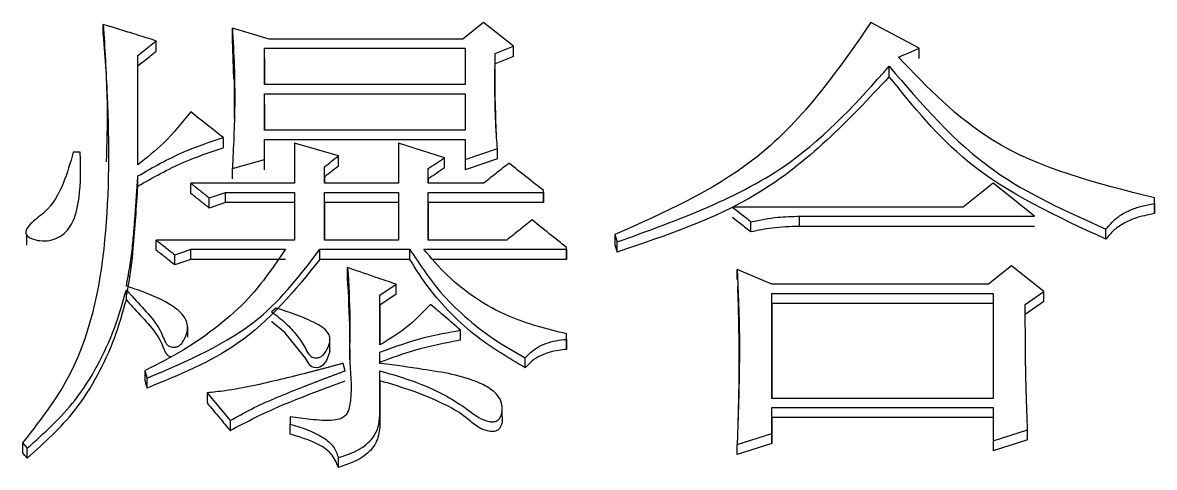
# Model space of a CAD drawing. Header units: millimetres. Extents: x 2379 to 4059, y 879 to 2067.
# Drawn here: x 2711.95 to 2717.27, y 1824.33 to 1826.42 of the extents above; entities that cross this region are included whole.
import ezdxf

# ---------------------------------------------------------------- set-up
doc = ezdxf.new("R2010")
doc.units = ezdxf.units.MM

msp = doc.modelspace()

# ---------------------------------------------------------------- linework, layer by layer
at = {"color": 7, "linetype": 'Continuous', "lineweight": 25}
for p, q in [((2712.3332, 1826.3587), (2712.3332, 1826.4075)), ((2713.1121, 1826.3391), (2712.939, 1826.3904)), ((2712.939, 1826.3416), (2712.939, 1826.3904)), ((2714.1181, 1826.416), (2714.0207, 1826.3391)), ((2714.2587, 1826.3049), (2714.1181, 1826.416)), ((2716.1626, 1826.2963), (2715.9354, 1826.4161)), ((2712.4955, 1826.2621), (2712.582, 1826.3305)), ((2712.582, 1826.2819), (2712.582, 1826.3305)), ((2712.946, 1826.1506), (2712.939, 1826.3416)), ((2712.4955, 1825.7475), (2712.4955, 1826.2621)), ((2712.4955, 1826.2135), (2712.4955, 1826.2621)), ((2713.0905, 1826.2963), (2714.0316, 1826.2963)), ((2713.0905, 1826.1251), (2713.0905, 1826.2963)), ((2713.0905, 1826.2477), (2713.0905, 1826.2963)), ((2714.0316, 1826.2963), (2714.0316, 1826.1251)), ((2714.1722, 1826.2707), (2714.2587, 1826.3049)), ((2714.1722, 1826.2221), (2714.1722, 1826.2707)), ((2714.2587, 1826.2562), (2714.2587, 1826.3049)), ((2716.1626, 1826.2477), (2716.1626, 1826.2963)), ((2712.4955, 1825.7522), (2712.4955, 1826.2135)), ((2713.0905, 1826.2477), (2713.0905, 1826.1251)), ((2714.2587, 1826.2562), (2714.1722, 1826.2221)), ((2716.0219, 1826.1623), (2716.0219, 1826.2108)), ((2712.9479, 1826.1522), (2712.9475, 1825.9661)), ((2714.0316, 1826.1251), (2713.0905, 1826.1251)), ((2713.0905, 1826.0823), (2714.0316, 1826.0823)), ((2713.0905, 1825.9107), (2713.0905, 1826.0823)), ((2713.0905, 1826.0339), (2713.0905, 1826.0823)), ((2714.0316, 1826.0823), (2714.0316, 1825.9107)), ((2713.0905, 1826.0339), (2713.0905, 1825.9107)), ((2714.0316, 1825.9107), (2713.0905, 1825.9107)), ((2712.8958, 1825.8764), (2712.8958, 1825.8283)), ((2713.0905, 1825.7733), (2713.0905, 1825.8678)), ((2713.0905, 1825.8678), (2714.0316, 1825.8678)), ((2713.0905, 1825.8197), (2713.0905, 1825.8678)), ((2713.2311, 1825.8506), (2713.2311, 1825.6616)), ((2713.7179, 1825.8506), (2713.7179, 1825.6616)), ((2714.0316, 1825.8678), (2714.0316, 1825.7733)), ((2712.2251, 1825.8077), (2712.1926, 1825.8077)), ((2713.4366, 1825.7425), (2713.4366, 1825.7905)), ((2713.9342, 1825.734), (2713.9342, 1825.7819)), ((2714.0316, 1825.7733), (2714.183, 1825.8249)), ((2714.183, 1825.7769), (2714.183, 1825.8249)), ((2712.2269, 1825.7273), (2712.2269, 1825.7276)), ((2712.939, 1825.7304), (2713.0905, 1825.7733)), ((2712.939, 1825.6825), (2712.939, 1825.7304)), ((2713.0905, 1825.7254), (2713.0905, 1825.7733)), ((2713.3717, 1825.6616), (2713.3717, 1825.739)), ((2713.3717, 1825.6911), (2713.3717, 1825.739)), ((2713.8585, 1825.6616), (2713.8585, 1825.7304)), ((2713.8585, 1825.6825), (2713.8585, 1825.7304)), ((2714.183, 1825.7769), (2714.0316, 1825.7254)), ((2714.0316, 1825.7733), (2714.0316, 1825.7254)), ((2712.4955, 1825.6481), (2712.4955, 1825.696)), ((2713.3717, 1825.6911), (2713.3717, 1825.6616)), ((2713.8585, 1825.6825), (2713.8585, 1825.6616)), ((2713.2311, 1825.6616), (2712.7443, 1825.6616)), ((2713.7179, 1825.6616), (2713.3717, 1825.6616)), ((2714.1181, 1825.6616), (2713.8585, 1825.6616)), ((2714.3994, 1825.6186), (2714.3994, 1825.6272)), ((2714.3994, 1825.5794), (2714.3994, 1825.6272)), ((2716.5087, 1825.6616), (2716.3681, 1825.5497)), ((2716.7034, 1825.5067), (2716.5087, 1825.6616)), ((2712.8308, 1825.545), (2712.8308, 1825.5928)), ((2712.9066, 1825.5708), (2712.8308, 1825.545)), ((2712.9066, 1825.6186), (2713.2311, 1825.6186)), ((2712.9066, 1825.5708), (2712.9066, 1825.6186)), ((2713.2311, 1825.5708), (2712.9066, 1825.5708)), ((2713.2311, 1825.6186), (2713.2311, 1825.3947)), ((2713.3717, 1825.6186), (2713.7179, 1825.6186)), ((2713.3717, 1825.3947), (2713.3717, 1825.6186)), ((2713.3717, 1825.5708), (2713.3717, 1825.6186)), ((2713.3717, 1825.5708), (2713.3717, 1825.3947)), ((2713.7179, 1825.5708), (2713.3717, 1825.5708)), ((2713.7179, 1825.6186), (2713.7179, 1825.3947)), ((2713.8585, 1825.6186), (2714.3994, 1825.6186)), ((2713.8585, 1825.3947), (2713.8585, 1825.6186)), ((2713.8585, 1825.5708), (2713.8585, 1825.6186)), ((2713.8585, 1825.5708), (2713.8585, 1825.3947)), ((2714.3994, 1825.5708), (2713.8585, 1825.5708)), ((2714.3994, 1825.6186), (2714.3994, 1825.5708)), ((2714.3994, 1825.5708), (2714.3994, 1825.5794)), ((2717.2659, 1825.567), (2717.2659, 1825.5928)), ((2717.2659, 1825.5451), (2717.2659, 1825.5928)), ((2716.3681, 1825.5497), (2715.2864, 1825.5497)), ((2717.2659, 1825.567), (2717.2659, 1825.5193)), ((2715.3729, 1825.4333), (2715.3729, 1825.4808)), ((2715.6001, 1825.5067), (2716.7034, 1825.5067)), ((2715.6001, 1825.4591), (2715.6001, 1825.5067)), ((2711.9733, 1825.4187), (2711.9734, 1825.3709)), ((2714.7347, 1825.4206), (2714.7455, 1825.3861)), ((2714.7347, 1825.4206), (2714.7347, 1825.3731)), ((2716.7034, 1825.4591), (2715.6001, 1825.4591)), ((2717.0388, 1825.3989), (2717.0388, 1825.4464)), ((2713.2311, 1825.3947), (2712.5821, 1825.3947)), ((2713.7179, 1825.3947), (2713.3717, 1825.3947)), ((2714.2263, 1825.3947), (2713.8585, 1825.3947)), ((2714.5075, 1825.3516), (2714.5075, 1825.3602)), ((2714.5075, 1825.3128), (2714.5075, 1825.3602)), ((2714.7347, 1825.3731), (2714.7455, 1825.3386)), ((2714.7455, 1825.3386), (2714.7455, 1825.3861)), ((2712.6686, 1825.2784), (2712.6686, 1825.3257)), ((2712.7443, 1825.3042), (2712.6686, 1825.2784)), ((2712.7443, 1825.3516), (2713.1878, 1825.3516)), ((2713.1878, 1825.3042), (2712.7443, 1825.3042)), ((2713.3501, 1825.3516), (2713.772, 1825.3516)), ((2713.3501, 1825.3042), (2713.3501, 1825.3516)), ((2713.772, 1825.3042), (2713.3501, 1825.3042)), ((2713.772, 1825.3042), (2713.772, 1825.3516)), ((2713.8369, 1825.3516), (2714.5075, 1825.3516)), ((2714.5075, 1825.3042), (2713.8799, 1825.3042)), ((2714.5075, 1825.3516), (2714.5075, 1825.3042)), ((2714.5075, 1825.3042), (2714.5075, 1825.3128)), ((2713.4799, 1825.2181), (2713.4799, 1825.2654)), ((2715.4703, 1825.1877), (2715.308, 1825.2567)), ((2715.308, 1825.2095), (2715.308, 1825.2567)), ((2716.5953, 1825.274), (2716.4871, 1825.1877)), ((2716.7467, 1825.1532), (2716.5953, 1825.274)), ((2712.4414, 1825.1147), (2712.4414, 1825.1618)), ((2713.6313, 1825.1359), (2713.7071, 1825.1877)), ((2713.7071, 1825.1405), (2713.7071, 1825.1877)), ((2716.4871, 1825.1877), (2715.4703, 1825.1877)), ((2715.4703, 1825.1445), (2716.5087, 1825.1445)), ((2715.4703, 1824.6514), (2715.4703, 1825.1445)), ((2715.4703, 1825.0974), (2715.4703, 1825.1445)), ((2716.5087, 1825.1445), (2716.5087, 1824.6514)), ((2716.6602, 1825.0927), (2716.7467, 1825.1532)), ((2716.7467, 1825.106), (2716.7467, 1825.1532)), ((2713.7071, 1825.1405), (2713.6313, 1825.0888)), ((2713.6313, 1824.9025), (2713.6313, 1825.1359)), ((2713.6313, 1825.0888), (2713.6313, 1825.1359)), ((2715.4703, 1825.0974), (2715.4703, 1824.6514)), ((2716.5087, 1825.0974), (2715.4703, 1825.0974)), ((2716.7467, 1825.106), (2716.6602, 1825.0457)), ((2713.1446, 1825.0755), (2713.123, 1825.0582)), ((2713.6313, 1825.0888), (2713.6313, 1824.9025)), ((2712.7293, 1824.9385), (2712.7293, 1824.9857)), ((2714.01, 1824.9248), (2714.01, 1824.9717)), ((2714.5075, 1824.9285), (2714.5075, 1824.9544)), ((2713.3969, 1824.874), (2713.3969, 1824.9211)), ((2714.5075, 1824.9285), (2714.5075, 1824.8816)), ((2713.6313, 1824.8159), (2713.6313, 1824.8679)), ((2713.6313, 1824.8211), (2713.6313, 1824.8679)), ((2714.3128, 1824.7952), (2714.3128, 1824.842)), ((2712.528, 1824.7813), (2712.5388, 1824.7467)), ((2713.4691, 1824.7813), (2713.4583, 1824.816)), ((2713.6313, 1824.5733), (2713.6313, 1824.7811)), ((2713.6313, 1824.7344), (2713.6313, 1824.7811)), ((2712.5388, 1824.7001), (2712.5388, 1824.7467)), ((2713.6313, 1824.7344), (2713.6313, 1824.5269)), ((2712.82, 1824.6774), (2712.9282, 1824.5473)), ((2712.82, 1824.6774), (2712.82, 1824.6308)), ((2714.2047, 1824.571), (2714.2047, 1824.6177)), ((2716.5087, 1824.6514), (2715.4703, 1824.6514)), ((2713.2095, 1824.5646), (2713.2095, 1824.53)), ((2713.6313, 1824.5733), (2713.6313, 1824.5269)), ((2715.4703, 1824.4866), (2715.4703, 1824.608)), ((2715.4703, 1824.608), (2716.5087, 1824.608)), ((2715.4703, 1824.5616), (2715.4703, 1824.608)), ((2715.4703, 1824.5616), (2715.4703, 1824.4403)), ((2716.5087, 1824.5616), (2715.4703, 1824.5616)), ((2716.5087, 1824.608), (2716.5087, 1824.4519)), ((2712.9282, 1824.5473), (2712.9282, 1824.5009)), ((2713.2095, 1824.4836), (2713.2095, 1824.53)), ((2715.308, 1824.4345), (2715.4703, 1824.4866)), ((2715.4703, 1824.4403), (2715.4703, 1824.4866)), ((2716.5087, 1824.4519), (2716.671, 1824.5039)), ((2716.671, 1824.4576), (2716.5087, 1824.4056)), ((2716.671, 1824.4576), (2716.671, 1824.5039)), ((2711.9548, 1824.443), (2711.9548, 1824.3968)), ((2711.9763, 1824.3709), (2711.9763, 1824.4171)), ((2715.4703, 1824.4403), (2715.308, 1824.3883)), ((2715.308, 1824.3883), (2715.308, 1824.4345)), ((2716.5087, 1824.4519), (2716.5087, 1824.4056)), ((2713.4366, 1824.3275), (2713.4366, 1824.3737))]:
    msp.add_line(p, q, dxfattribs=at)
at = {"color": 7, "linetype": 'Continuous', "lineweight": 25, "flags": 128}
for points in [[(2714.0207, 1826.3391), (2713.5664, 1826.3391), (2713.1121, 1826.3391)], [(2716.0652, 1826.2536), (2716.0896, 1826.2643), (2716.1139, 1826.2749), (2716.1382, 1826.2856), (2716.1626, 1826.2963)], [(2713.4366, 1825.7905), (2713.3338, 1825.8206), (2713.2311, 1825.8506)], [(2713.9342, 1825.7819), (2713.826, 1825.8163), (2713.7179, 1825.8506)], [(2712.7443, 1825.6138), (2712.7443, 1825.6258), (2712.7443, 1825.6379), (2712.7443, 1825.6616)], [(2712.8308, 1825.5928), (2712.8687, 1825.6057), (2712.9066, 1825.6186)], [(2717.2659, 1825.5193), (2717.2659, 1825.5337), (2717.2659, 1825.5451)], [(2712.5821, 1825.3472), (2712.5821, 1825.3592), (2712.5821, 1825.3712), (2712.5821, 1825.3947)], [(2712.6686, 1825.3257), (2712.7065, 1825.3387), (2712.7443, 1825.3516)], [(2712.7443, 1825.3042), (2712.7443, 1825.3235), (2712.7443, 1825.3375), (2712.7443, 1825.3516)], [(2713.3966, 1824.874), (2713.3966, 1824.8723), (2713.3801, 1824.8295), (2713.364, 1824.8068), (2713.352, 1824.7991), (2713.3378, 1824.7955), (2713.3226, 1824.7962), (2713.3114, 1824.8003), (2713.3022, 1824.8074), (2713.2816, 1824.8398), (2713.1858, 1824.9605), (2713.1236, 1825.0107), (2713.123, 1825.0112), (2713.123, 1825.0112)], [(2714.5075, 1824.9075), (2714.5075, 1824.9232), (2714.5075, 1824.9544)], [(2714.5075, 1824.8816), (2714.5075, 1824.8904), (2714.5075, 1824.8961), (2714.5075, 1824.9018), (2714.5075, 1824.9075)], [(2712.528, 1824.7813), (2712.528, 1824.7621), (2712.528, 1824.7484), (2712.528, 1824.7347)], [(2711.9547, 1824.4431), (2711.9655, 1824.4301), (2711.9763, 1824.4171)], [(2711.9763, 1824.3709), (2711.9709, 1824.3774), (2711.9655, 1824.3839), (2711.9547, 1824.3968)]]:
    msp.add_lwpolyline(points, dxfattribs=at)
at = {"color": 7, "linetype": 'Continuous', "lineweight": 25}
for points, knots in [([(2712.3332, 1826.4075), (2712.3399, 1826.2954), (2712.3602, 1825.9592), (2712.3629, 1825.3958), (2712.2482, 1824.8181), (2712.027, 1824.5353), (2711.9548, 1824.443)], [0, 0, 0, 0, 0.166548, 0.499383, 0.836688, 1, 1, 1, 1]), ([(2712.582, 1826.3305), (2712.5503, 1826.3404), (2712.493, 1826.3581), (2712.41, 1826.3838), (2712.3588, 1826.3996), (2712.3332, 1826.4075)], [0, 0, 0, 0, 0.382595, 0.691297, 1, 1, 1, 1]), ([(2712.939, 1826.3904), (2712.9423, 1826.3304), (2712.9488, 1826.2103), (2712.9518, 1825.9902), (2712.9439, 1825.8301), (2712.939, 1825.7304)], [0, 0, 0, 0, 0.273667, 0.547376, 1, 1, 1, 1]), ([(2715.9354, 1826.4161), (2715.7715, 1826.1803), (2715.4733, 1825.7512), (2714.9641, 1825.5233), (2714.7347, 1825.4206)], [0, 0, 0, 0, 0.549466, 1, 1, 1, 1]), ([(2712.3332, 1826.3587), (2712.3415, 1826.2468), (2712.3563, 1826.0485), (2712.3497, 1825.8487), (2712.3468, 1825.7617)], [0, 0, 0, 0, 0.564585, 1, 1, 1, 1]), ([(2712.4955, 1826.2135), (2712.508, 1826.2234), (2712.5287, 1826.2397), (2712.5575, 1826.2625), (2712.5739, 1826.2754), (2712.582, 1826.2819)], [0, 0, 0, 0, 0.4329059, 0.716452, 1, 1, 1, 1]), ([(2714.183, 1825.8249), (2714.1817, 1825.8417), (2714.1797, 1825.8669), (2714.1756, 1825.9257), (2714.1737, 1825.972), (2714.1725, 1826.0141), (2714.1722, 1826.0267), (2714.172, 1826.0393), (2714.1718, 1826.0519), (2714.1715, 1826.0687), (2714.1714, 1826.0855), (2714.1713, 1826.1023), (2714.1712, 1826.1149), (2714.1712, 1826.1275), (2714.1712, 1826.1402), (2714.1712, 1826.1528), (2714.1713, 1826.1633), (2714.1713, 1826.1717), (2714.1714, 1826.178), (2714.1714, 1826.1843), (2714.1714, 1826.1906), (2714.1715, 1826.1969), (2714.1715, 1826.2032), (2714.1716, 1826.2095), (2714.1717, 1826.2179), (2714.1717, 1826.2262), (2714.1718, 1826.2346), (2714.1719, 1826.2409), (2714.1719, 1826.2472), (2714.172, 1826.2535), (2714.1721, 1826.2613), (2714.1721, 1826.2671), (2714.1722, 1826.2707)], [0, 0, 0, 0, 0.113118, 0.169677, 0.395941, 0.424221, 0.4525, 0.480779, 0.509059, 0.537338, 0.593897, 0.622177, 0.650456, 0.678735, 0.707015, 0.735294, 0.763573, 0.777713, 0.791853, 0.805993, 0.820132, 0.834272, 0.848412, 0.862551, 0.876691, 0.90497, 0.91911, 0.93325, 0.947389, 0.961529, 0.975669, 1, 1, 1, 1]), ([(2714.7455, 1825.3861), (2715.0331, 1825.49), (2715.5401, 1825.6731), (2715.8764, 1826.0484), (2716.0219, 1826.2108)], [0, 0, 0, 0, 0.567325, 1, 1, 1, 1]), ([(2716.0219, 1826.2108), (2716.1733, 1826.0331), (2716.448, 1825.7109), (2716.8558, 1825.5283), (2717.0388, 1825.4464)], [0, 0, 0, 0, 0.5512468, 1, 1, 1, 1]), ([(2717.2659, 1825.5928), (2716.9949, 1825.6611), (2716.5182, 1825.7813), (2716.2018, 1826.1112), (2716.0652, 1826.2536)], [0, 0, 0, 0, 0.568428, 1, 1, 1, 1]), ([(2714.1786, 1825.8883), (2714.1786, 1825.8883), (2714.1787, 1825.8883), (2714.1786, 1825.8905), (2714.1768, 1825.9332), (2714.1729, 1826.0334), (2714.1722, 1826.1256), (2714.1721, 1826.1753), (2714.1721, 1826.193), (2714.1721, 1826.1992), (2714.172, 1826.1989), (2714.172, 1826.1987)], [0, 0, 0, 0, 0.0066914, 0.0176059, 0.0437839, 0.5138257, 0.7288407, 0.8737613, 0.9090141, 0.9446975, 1, 1, 1, 1]), ([(2716.0219, 1826.1623), (2715.8302, 1825.9582), (2715.4823, 1825.5881), (2714.9737, 1825.4159), (2714.7455, 1825.3386)], [0, 0, 0, 0, 0.551269, 1, 1, 1, 1]), ([(2717.0388, 1825.3989), (2716.8075, 1825.5057), (2716.4002, 1825.6937), (2716.136, 1826.0209), (2716.0219, 1826.1622)], [0, 0, 0, 0, 0.567951, 1, 1, 1, 1]), ([(2712.7443, 1825.9965), (2712.7033, 1825.9464), (2712.6297, 1825.8562), (2712.5367, 1825.7809), (2712.4955, 1825.7475)], [0, 0, 0, 0, 0.556387, 1, 1, 1, 1]), ([(2712.8958, 1825.8764), (2712.8705, 1825.8964), (2712.82, 1825.9365), (2712.7695, 1825.9765), (2712.7443, 1825.9965)], [0, 0, 0, 0, 0.499997, 1, 1, 1, 1]), ([(2712.4955, 1825.696), (2712.5661, 1825.7362), (2712.6927, 1825.8083), (2712.8335, 1825.8555), (2712.8958, 1825.8764)], [0, 0, 0, 0, 0.557889, 1, 1, 1, 1]), ([(2712.1926, 1825.8077), (2712.1785, 1825.7585), (2712.1501, 1825.6598), (2712.0861, 1825.541), (2712.0068, 1825.4876), (2711.9777, 1825.4556), (2711.9696, 1825.4372), (2711.9692, 1825.4268), (2711.9727, 1825.4183), (2711.9818, 1825.4091), (2712.0028, 1825.3983), (2712.0372, 1825.3904), (2712.0817, 1825.3911), (2712.1243, 1825.406), (2712.1608, 1825.4329), (2712.2021, 1825.4941), (2712.2285, 1825.622), (2712.2275, 1825.7355), (2712.2251, 1825.8066), (2712.2251, 1825.8077)], [0, 0, 0, 0, 0.151237, 0.303887, 0.374012, 0.409203, 0.423454, 0.431523, 0.439658, 0.449578, 0.466985, 0.502292, 0.540771, 0.580872, 0.619436, 0.662511, 0.788748, 0.996835, 1, 1, 1, 1]), ([(2712.4955, 1825.6481), (2712.5661, 1825.6883), (2712.6927, 1825.7603), (2712.8335, 1825.8075), (2712.8958, 1825.8283)], [0, 0, 0, 0, 0.5578529, 1, 1, 1, 1]), ([(2713.3717, 1825.739), (2713.3825, 1825.7476), (2713.4042, 1825.7647), (2713.4258, 1825.7819), (2713.4366, 1825.7905)], [0, 0, 0, 0, 0.500001, 1, 1, 1, 1]), ([(2713.8585, 1825.7304), (2713.8711, 1825.739), (2713.8964, 1825.7561), (2713.9216, 1825.7733), (2713.9342, 1825.7819)], [0, 0, 0, 0, 0.500001, 1, 1, 1, 1]), ([(2713.4366, 1825.7425), (2713.4258, 1825.734), (2713.4042, 1825.7168), (2713.3825, 1825.6996), (2713.3717, 1825.6911)], [0, 0, 0, 0, 0.499997, 1, 1, 1, 1]), ([(2713.9342, 1825.734), (2713.9216, 1825.7254), (2713.8964, 1825.7082), (2713.8711, 1825.6911), (2713.8585, 1825.6825)], [0, 0, 0, 0, 0.499997, 1, 1, 1, 1]), ([(2714.2371, 1825.7561), (2714.2173, 1825.7404), (2714.1776, 1825.7089), (2714.1379, 1825.6774), (2714.1181, 1825.6616)], [0, 0, 0, 0, 0.500001, 1, 1, 1, 1]), ([(2714.3994, 1825.6272), (2714.3723, 1825.6487), (2714.3182, 1825.6917), (2714.2641, 1825.7347), (2714.2371, 1825.7561)], [0, 0, 0, 0, 0.5, 1, 1, 1, 1]), ([(2712.4414, 1825.1791), (2712.4522, 1825.2385), (2712.4683, 1825.3276), (2712.4759, 1825.4249), (2712.4793, 1825.466), (2712.4805, 1825.4809), (2712.4814, 1825.4921), (2712.4822, 1825.5034), (2712.4831, 1825.5146), (2712.4838, 1825.5239), (2712.4845, 1825.5332), (2712.485, 1825.5407), (2712.4856, 1825.5482), (2712.4861, 1825.5557), (2712.4866, 1825.5631), (2712.4873, 1825.5725), (2712.4878, 1825.5799), (2712.4884, 1825.5893), (2712.4889, 1825.5968), (2712.4894, 1825.6042), (2712.4899, 1825.6117), (2712.4905, 1825.6192), (2712.4911, 1825.6285), (2712.4916, 1825.636), (2712.4922, 1825.6453), (2712.4927, 1825.6528), (2712.4933, 1825.6621), (2712.4938, 1825.6696), (2712.4943, 1825.677), (2712.4948, 1825.6852), (2712.4952, 1825.6915), (2712.4955, 1825.696)], [0, 0, 0, 0, 0.346641, 0.519778, 0.563061, 0.584702, 0.606343, 0.627984, 0.649626, 0.671267, 0.682088, 0.703729, 0.714549, 0.72537, 0.747011, 0.757832, 0.779473, 0.790294, 0.811935, 0.822756, 0.833576, 0.855218, 0.866038, 0.88768, 0.8985, 0.920141, 0.930962, 0.952603, 0.963424, 0.974245, 1, 1, 1, 1]), ([(2712.4414, 1825.1319), (2712.4446, 1825.1467), (2712.4604, 1825.2205), (2712.4738, 1825.3443), (2712.4859, 1825.5018), (2712.4923, 1825.5993), (2712.4955, 1825.6481)], [0, 0, 0, 0, 0.086672, 0.433942, 0.716948, 1, 1, 1, 1]), ([(2712.7443, 1825.6616), (2712.7587, 1825.6501), (2712.7876, 1825.6272), (2712.8164, 1825.6042), (2712.8308, 1825.5928)], [0, 0, 0, 0, 0.499999, 1, 1, 1, 1]), ([(2712.8308, 1825.545), (2712.8164, 1825.5565), (2712.7876, 1825.5794), (2712.7587, 1825.6023), (2712.7443, 1825.6138)], [0, 0, 0, 0, 0.5, 1, 1, 1, 1]), ([(2715.2864, 1825.5497), (2715.2987, 1825.5399), (2715.3193, 1825.5235), (2715.3482, 1825.5006), (2715.3647, 1825.4874), (2715.3729, 1825.4809)], [0, 0, 0, 0, 0.428307, 0.714154, 1, 1, 1, 1]), ([(2717.0388, 1825.4464), (2717.0572, 1825.4677), (2717.0878, 1825.5031), (2717.1488, 1825.5358), (2717.2057, 1825.5555), (2717.2458, 1825.5631), (2717.2659, 1825.567)], [0, 0, 0, 0, 0.329917, 0.550134, 0.774051, 1, 1, 1, 1]), ([(2717.2659, 1825.5193), (2717.2349, 1825.5131), (2717.1839, 1825.5031), (2717.1201, 1825.4736), (2717.0723, 1825.4414), (2717.0499, 1825.413), (2717.0388, 1825.3989)], [0, 0, 0, 0, 0.34797, 0.569793, 0.78749, 1, 1, 1, 1]), ([(2714.3453, 1825.4895), (2714.3254, 1825.4737), (2714.2858, 1825.4421), (2714.2461, 1825.4105), (2714.2263, 1825.3947)], [0, 0, 0, 0, 0.500001, 1, 1, 1, 1]), ([(2714.5075, 1825.3602), (2714.4805, 1825.3818), (2714.4264, 1825.4249), (2714.3723, 1825.4679), (2714.3453, 1825.4895)], [0, 0, 0, 0, 0.5, 1, 1, 1, 1]), ([(2715.2864, 1825.5021), (2715.2987, 1825.4923), (2715.3193, 1825.4759), (2715.3482, 1825.4529), (2715.3647, 1825.4398), (2715.3729, 1825.4333)], [0, 0, 0, 0, 0.4285576, 0.7142788, 1, 1, 1, 1]), ([(2715.3729, 1825.4808), (2715.4148, 1825.4893), (2715.4896, 1825.5044), (2715.5663, 1825.506), (2715.6001, 1825.5067)], [0, 0, 0, 0, 0.559043, 1, 1, 1, 1]), ([(2715.6001, 1825.4591), (2715.557, 1825.4579), (2715.4803, 1825.4557), (2715.4057, 1825.4401), (2715.3729, 1825.4333)], [0, 0, 0, 0, 0.5608916, 1, 1, 1, 1]), ([(2712.5821, 1825.3947), (2712.5965, 1825.3832), (2712.6253, 1825.3602), (2712.6542, 1825.3372), (2712.6686, 1825.3257)], [0, 0, 0, 0, 0.4999995, 1, 1, 1, 1]), ([(2713.1878, 1825.3516), (2713.1342, 1825.2726), (2713.0454, 1825.1414), (2712.8739, 1824.989), (2712.7101, 1824.8744), (2712.5889, 1824.8125), (2712.528, 1824.7813)], [0, 0, 0, 0, 0.333002, 0.552476, 0.774971, 1, 1, 1, 1]), ([(2712.5388, 1824.7467), (2712.7272, 1824.8271), (2713.0587, 1824.9684), (2713.2623, 1825.2361), (2713.3501, 1825.3516)], [0, 0, 0, 0, 0.568507, 1, 1, 1, 1]), ([(2713.3501, 1825.3042), (2713.2327, 1825.1594), (2713.0195, 1824.8964), (2712.6879, 1824.761), (2712.5388, 1824.7001)], [0, 0, 0, 0, 0.550322, 1, 1, 1, 1]), ([(2712.6686, 1825.2784), (2712.6542, 1825.2899), (2712.6253, 1825.3128), (2712.5965, 1825.3358), (2712.5821, 1825.3472)], [0, 0, 0, 0, 0.5, 1, 1, 1, 1]), ([(2713.772, 1825.3516), (2713.8165, 1825.2833), (2713.8904, 1825.1701), (2714.0289, 1825.0332), (2714.162, 1824.9282), (2714.2624, 1824.8708), (2714.3128, 1824.842)], [0, 0, 0, 0, 0.333809, 0.553089, 0.775219, 1, 1, 1, 1]), ([(2714.3128, 1824.7952), (2714.2359, 1824.8409), (2714.1099, 1824.9156), (2713.963, 1825.0484), (2713.8559, 1825.1705), (2713.7998, 1825.2598), (2713.772, 1825.3042)], [0, 0, 0, 0, 0.346062, 0.56664, 0.784508, 1, 1, 1, 1]), ([(2714.5075, 1824.9544), (2714.4146, 1824.9775), (2714.2626, 1825.0152), (2714.0785, 1825.1192), (2713.9436, 1825.2257), (2713.8723, 1825.3098), (2713.8369, 1825.3516)], [0, 0, 0, 0, 0.347456, 0.568585, 0.785979, 1, 1, 1, 1]), ([(2713.4799, 1825.2654), (2713.4847, 1825.1854), (2713.4937, 1825.0374), (2713.4853, 1824.8211), (2713.5033, 1824.6726), (2713.4827, 1824.587), (2713.4667, 1824.5667), (2713.4444, 1824.5541), (2713.3901, 1824.5433), (2713.3094, 1824.5527), (2713.2416, 1824.5607), (2713.2095, 1824.5646)], [0, 0, 0, 0, 0.257644, 0.476383, 0.695117, 0.731864, 0.752184, 0.772582, 0.805413, 0.907666, 1, 1, 1, 1]), ([(2713.7071, 1825.1877), (2713.6757, 1825.1984), (2713.6221, 1825.2167), (2713.5464, 1825.2426), (2713.5021, 1825.2578), (2713.4799, 1825.2654)], [0, 0, 0, 0, 0.414509, 0.707253, 1, 1, 1, 1]), ([(2715.308, 1825.2567), (2715.3084, 1825.2486), (2715.309, 1825.2363), (2715.3099, 1825.2159), (2715.3108, 1825.1955), (2715.3115, 1825.1751), (2715.3123, 1825.1546), (2715.3129, 1825.1383), (2715.3136, 1825.1219), (2715.314, 1825.1097), (2715.315, 1825.0851), (2715.3182, 1824.9992), (2715.3187, 1824.9132), (2715.3184, 1824.8353), (2715.3182, 1824.8189), (2715.3181, 1824.8025), (2715.3179, 1824.7861), (2715.3176, 1824.7697), (2715.3173, 1824.7533), (2715.3171, 1824.741), (2715.3169, 1824.7307), (2715.3167, 1824.7204), (2715.3165, 1824.7122), (2715.3163, 1824.704), (2715.3161, 1824.6958), (2715.3159, 1824.6876), (2715.3157, 1824.6774), (2715.3155, 1824.6691), (2715.3153, 1824.6609), (2715.315, 1824.6527), (2715.3148, 1824.6445), (2715.3145, 1824.6343), (2715.3143, 1824.626), (2715.3141, 1824.6178), (2715.3138, 1824.6096), (2715.3136, 1824.6014), (2715.3133, 1824.5932), (2715.3131, 1824.585), (2715.3128, 1824.5768), (2715.3125, 1824.5665), (2715.3123, 1824.5583), (2715.3119, 1824.548), (2715.3116, 1824.5398), (2715.3114, 1824.5316), (2715.3111, 1824.5234), (2715.3108, 1824.5152), (2715.3105, 1824.5049), (2715.3102, 1824.4967), (2715.3099, 1824.4885), (2715.3096, 1824.4802), (2715.3093, 1824.472), (2715.309, 1824.4638), (2715.3088, 1824.4558), (2715.3084, 1824.4461), (2715.3082, 1824.4383), (2715.308, 1824.4345)], [0, 0, 0, 0, 0.029904, 0.044856, 0.07476, 0.104664, 0.119616, 0.14952, 0.164472, 0.179424, 0.194376, 0.254184, 0.493446, 0.508398, 0.538302, 0.553254, 0.568206, 0.59811, 0.613062, 0.628014, 0.642966, 0.650442, 0.665394, 0.67287, 0.680346, 0.695298, 0.702774, 0.717726, 0.725202, 0.732678, 0.74763, 0.755106, 0.770057, 0.777533, 0.785009, 0.799961, 0.807437, 0.814913, 0.829865, 0.837341, 0.852293, 0.859769, 0.874721, 0.882197, 0.889673, 0.904625, 0.912101, 0.927053, 0.934529, 0.942005, 0.956957, 0.964433, 0.971909, 0.985954, 1, 1, 1, 1]), ([(2712.4501, 1825.221), (2712.4501, 1825.221), (2712.4501, 1825.2209), (2712.4502, 1825.2213), (2712.4504, 1825.2225), (2712.451, 1825.2257), (2712.4517, 1825.2291), (2712.4521, 1825.2311)], [0, 0, 0, 0, 0.025297, 0.141451, 0.270493, 0.58461, 1, 1, 1, 1]), ([(2713.4904, 1824.8347), (2713.4906, 1824.8779), (2713.4914, 1825.0059), (2713.4845, 1825.1335), (2713.4799, 1825.2181)], [0, 0, 0, 0, 0.336896, 1, 1, 1, 1]), ([(2711.9763, 1824.4171), (2712.0555, 1824.4888), (2712.1853, 1824.6062), (2712.3096, 1824.8051), (2712.3902, 1824.9801), (2712.4244, 1825.1014), (2712.4414, 1825.1618)], [0, 0, 0, 0, 0.345608, 0.56562, 0.783503, 1, 1, 1, 1]), ([(2712.4414, 1825.1618), (2712.4536, 1825.148), (2712.5145, 1825.079), (2712.5932, 1825.0024), (2712.6213, 1824.9191), (2712.6336, 1824.9015), (2712.6453, 1824.8943), (2712.6586, 1824.8912), (2712.6726, 1824.8917), (2712.6864, 1824.8964), (2712.7008, 1824.9074), (2712.7174, 1824.9338), (2712.7311, 1824.9688), (2712.7276, 1825.0109), (2712.7063, 1825.0481), (2712.6323, 1825.1083), (2712.5388, 1825.1453), (2712.4609, 1825.1721), (2712.4437, 1825.1783), (2712.4414, 1825.1791)], [0, 0, 0, 0, 0.066203, 0.331418, 0.376174, 0.392134, 0.408285, 0.422252, 0.437571, 0.454108, 0.470588, 0.499884, 0.567199, 0.607022, 0.655995, 0.720748, 0.938177, 0.991744, 1, 1, 1, 1]), ([(2715.3095, 1825.1784), (2715.3129, 1825.0673), (2715.3179, 1824.9025), (2715.315, 1824.6895), (2715.3128, 1824.5882), (2715.3115, 1824.5406), (2715.3108, 1824.5162), (2715.3106, 1824.5101), (2715.3105, 1824.5062)], [0, 0, 0, 0, 0.503814, 0.747752, 0.874235, 0.934549, 0.957165, 1, 1, 1, 1]), ([(2711.9763, 1824.3709), (2712.0555, 1824.4425), (2712.1852, 1824.5597), (2712.3096, 1824.7584), (2712.3902, 1824.9331), (2712.4244, 1825.0543), (2712.4414, 1825.1147)], [0, 0, 0, 0, 0.345691, 0.565702, 0.783554, 1, 1, 1, 1]), ([(2712.4414, 1825.1147), (2712.4536, 1825.1009), (2712.5146, 1825.0319), (2712.5932, 1824.9558), (2712.6212, 1824.8723), (2712.6333, 1824.8552), (2712.6424, 1824.8487), (2712.6484, 1824.8474), (2712.6497, 1824.8471)], [0, 0, 0, 0, 0.160679, 0.804376, 0.910674, 0.949608, 0.989033, 1, 1, 1, 1]), ([(2713.8693, 1825.0927), (2713.8302, 1825.0527), (2713.7597, 1824.9805), (2713.6709, 1824.9265), (2713.6313, 1824.9025)], [0, 0, 0, 0, 0.555111, 1, 1, 1, 1]), ([(2714.01, 1824.9717), (2713.9979, 1824.9821), (2713.9738, 1825.0028), (2713.9269, 1825.0432), (2713.8921, 1825.0731), (2713.8693, 1825.0927)], [0, 0, 0, 0, 0.25711, 0.51422, 1, 1, 1, 1]), ([(2716.671, 1824.5039), (2716.6706, 1824.516), (2716.6699, 1824.5341), (2716.669, 1824.5582), (2716.6683, 1824.5762), (2716.6677, 1824.5943), (2716.6671, 1824.6124), (2716.6664, 1824.6304), (2716.6659, 1824.6455), (2716.6656, 1824.6575), (2716.6653, 1824.6665), (2716.665, 1824.6756), (2716.6647, 1824.6846), (2716.6645, 1824.6936), (2716.6642, 1824.7026), (2716.664, 1824.7117), (2716.6637, 1824.7207), (2716.6635, 1824.7297), (2716.6633, 1824.7387), (2716.6631, 1824.7478), (2716.6629, 1824.7568), (2716.6627, 1824.7658), (2716.6625, 1824.7748), (2716.6623, 1824.7839), (2716.6622, 1824.7929), (2716.662, 1824.8019), (2716.6619, 1824.8109), (2716.6617, 1824.82), (2716.6616, 1824.829), (2716.6615, 1824.838), (2716.6614, 1824.847), (2716.6613, 1824.856), (2716.6612, 1824.865), (2716.6611, 1824.8741), (2716.661, 1824.8831), (2716.6609, 1824.8921), (2716.6608, 1824.9011), (2716.6608, 1824.9101), (2716.6607, 1824.9191), (2716.6606, 1824.9282), (2716.6606, 1824.9372), (2716.6605, 1824.9492), (2716.6605, 1824.9612), (2716.6604, 1824.9732), (2716.6604, 1824.9822), (2716.6604, 1824.9912), (2716.6603, 1825.0002), (2716.6603, 1825.0093), (2716.6603, 1825.0183), (2716.6603, 1825.0273), (2716.6603, 1825.0363), (2716.6602, 1825.0453), (2716.6602, 1825.0528), (2716.6602, 1825.0588), (2716.6602, 1825.0633), (2716.6602, 1825.0678), (2716.6602, 1825.0723), (2716.6602, 1825.0768), (2716.6602, 1825.0813), (2716.6602, 1825.0866), (2716.6602, 1825.0904), (2716.6602, 1825.0927)], [0, 0, 0, 0, 0.061285, 0.091928, 0.12257, 0.153213, 0.183855, 0.214498, 0.24514, 0.260462, 0.275783, 0.291104, 0.306426, 0.321747, 0.337068, 0.352389, 0.367711, 0.383032, 0.398353, 0.413674, 0.428996, 0.444317, 0.459638, 0.47496, 0.490281, 0.505602, 0.520923, 0.536245, 0.551566, 0.566887, 0.582209, 0.59753, 0.612851, 0.628172, 0.643494, 0.658815, 0.674136, 0.689457, 0.704779, 0.7201, 0.735421, 0.750743, 0.781385, 0.796706, 0.812028, 0.827349, 0.84267, 0.857991, 0.873313, 0.888634, 0.903955, 0.919277, 0.934598, 0.942258, 0.949919, 0.95758, 0.96524, 0.972901, 0.980562, 0.988222, 1, 1, 1, 1]), ([(2713.123, 1825.0582), (2713.1458, 1825.0407), (2713.1896, 1825.0073), (2713.2432, 1824.9479), (2713.2783, 1824.896), (2713.296, 1824.8576), (2713.3137, 1824.845), (2713.3262, 1824.8417), (2713.3398, 1824.8419), (2713.3537, 1824.8457), (2713.3679, 1824.8558), (2713.3821, 1824.8783), (2713.3948, 1824.9044), (2713.3986, 1824.9335), (2713.391, 1824.9552), (2713.3737, 1824.9785), (2713.3244, 1825.0082), (2713.2472, 1825.0423), (2713.179, 1825.0644), (2713.1446, 1825.0755)], [0, 0, 0, 0, 0.117411, 0.224514, 0.331514, 0.385099, 0.401502, 0.417942, 0.434593, 0.453955, 0.473463, 0.503457, 0.565822, 0.597864, 0.6299, 0.663784, 0.718184, 0.85806, 1, 1, 1, 1]), ([(2713.6313, 1824.8679), (2713.6998, 1824.8932), (2713.8223, 1824.9385), (2713.9525, 1824.9615), (2714.0099, 1824.9717)], [0, 0, 0, 0, 0.55855, 1, 1, 1, 1]), ([(2714.0099, 1824.9248), (2713.9372, 1824.9108), (2713.8075, 1824.886), (2713.6851, 1824.8409), (2713.6313, 1824.8211)], [0, 0, 0, 0, 0.561231, 1, 1, 1, 1]), ([(2714.3128, 1824.842), (2714.3294, 1824.8586), (2714.3569, 1824.8863), (2714.4093, 1824.9098), (2714.4572, 1824.9237), (2714.4907, 1824.9269), (2714.5075, 1824.9285)], [0, 0, 0, 0, 0.330678, 0.55099, 0.77457, 1, 1, 1, 1]), ([(2714.5075, 1824.8816), (2714.4816, 1824.8786), (2714.4391, 1824.8737), (2714.3845, 1824.8529), (2714.3438, 1824.8282), (2714.3231, 1824.8061), (2714.3128, 1824.7952)], [0, 0, 0, 0, 0.347151, 0.569168, 0.786857, 1, 1, 1, 1]), ([(2713.4583, 1824.816), (2713.4556, 1824.8153), (2713.4503, 1824.8138), (2713.4424, 1824.8117), (2713.4344, 1824.8095), (2713.4238, 1824.8067), (2713.4133, 1824.8038), (2713.4027, 1824.801), (2713.3947, 1824.7989), (2713.3841, 1824.796), (2713.3735, 1824.7932), (2713.3629, 1824.7904), (2713.355, 1824.7882), (2713.3444, 1824.7854), (2713.3338, 1824.7826), (2713.3205, 1824.7791), (2713.3072, 1824.7757), (2713.2913, 1824.7715), (2713.27, 1824.7661), (2713.2487, 1824.7607), (2713.2114, 1824.7514), (2713.0992, 1824.7245), (2712.9642, 1824.6931), (2712.8481, 1824.6804), (2712.82, 1824.6774)], [0, 0, 0, 0, 0.012619, 0.025237, 0.037856, 0.050474, 0.075711, 0.08833, 0.100948, 0.113567, 0.138804, 0.151422, 0.164041, 0.176659, 0.201896, 0.214515, 0.239752, 0.264989, 0.290226, 0.3407, 0.365937, 0.466887, 0.870929, 1, 1, 1, 1]), ([(2712.9282, 1824.5473), (2712.9614, 1824.5658), (2713.0629, 1824.6225), (2713.1817, 1824.6701), (2713.2692, 1824.705), (2713.2877, 1824.7123), (2713.3062, 1824.7196), (2713.3224, 1824.7258), (2713.3363, 1824.7312), (2713.3433, 1824.7339), (2713.3526, 1824.7374), (2713.3619, 1824.741), (2713.3712, 1824.7445), (2713.3782, 1824.7472), (2713.3875, 1824.7507), (2713.3968, 1824.7542), (2713.4061, 1824.7577), (2713.4131, 1824.7603), (2713.4224, 1824.7638), (2713.4317, 1824.7673), (2713.4411, 1824.7708), (2713.4481, 1824.7735), (2713.4574, 1824.777), (2713.4644, 1824.7796), (2713.4691, 1824.7813)], [0, 0, 0, 0, 0.194919, 0.596792, 0.647185, 0.672381, 0.697577, 0.74797, 0.760568, 0.773166, 0.785764, 0.81096, 0.823558, 0.836156, 0.848754, 0.873951, 0.886549, 0.899147, 0.911745, 0.936941, 0.949539, 0.962137, 0.974736, 1, 1, 1, 1]), ([(2713.6313, 1824.7811), (2713.7125, 1824.7572), (2713.867, 1824.7117), (2714.0144, 1824.622), (2714.0967, 1824.5584), (2714.1322, 1824.5441), (2714.161, 1824.5412), (2714.1761, 1824.5436), (2714.1883, 1824.5509), (2714.1983, 1824.5637), (2714.2063, 1824.5872), (2714.2067, 1824.6205), (2714.1934, 1824.6564), (2714.1576, 1824.6938), (2714.044, 1824.7562), (2713.8581, 1824.7836), (2713.7014, 1824.8081), (2713.6337, 1824.8156), (2713.6313, 1824.8158)], [0, 0, 0, 0, 0.188824, 0.359425, 0.391174, 0.431004, 0.443042, 0.4552, 0.463942, 0.475035, 0.493349, 0.52466, 0.556942, 0.585534, 0.64557, 0.848774, 0.994709, 1, 1, 1, 1]), ([(2712.9282, 1824.5009), (2712.996, 1824.5361), (2713.1165, 1824.5987), (2713.3002, 1824.6711), (2713.4128, 1824.7135), (2713.4691, 1824.7347)], [0, 0, 0, 0, 0.390671, 0.695193, 1, 1, 1, 1]), ([(2714.2034, 1824.5709), (2714.2044, 1824.5661), (2714.2075, 1824.5511), (2714.2036, 1824.5307), (2714.1953, 1824.5128), (2714.1863, 1824.5029), (2714.1745, 1824.4969), (2714.1576, 1824.4946), (2714.1289, 1824.4991), (2714.0828, 1824.5186), (2714.0297, 1824.5707), (2713.9296, 1824.6289), (2713.7936, 1824.6861), (2713.6856, 1824.7182), (2713.6313, 1824.7344)], [0, 0, 0, 0, 0.023255, 0.07257, 0.095864, 0.11539, 0.131905, 0.152492, 0.186456, 0.253587, 0.364428, 0.517728, 0.757657, 1, 1, 1, 1]), ([(2712.82, 1824.6308), (2712.83, 1824.6188), (2712.85, 1824.5949), (2712.8861, 1824.5516), (2712.9121, 1824.5203), (2712.9282, 1824.5009)], [0, 0, 0, 0, 0.277089, 0.554178, 1, 1, 1, 1]), ([(2713.4366, 1824.3737), (2713.4662, 1824.383), (2713.5244, 1824.4015), (2713.5911, 1824.4509), (2713.6268, 1824.5125), (2713.6298, 1824.5531), (2713.6313, 1824.5733)], [0, 0, 0, 0, 0.291567, 0.574035, 0.788626, 1, 1, 1, 1]), ([(2713.2095, 1824.53), (2713.2645, 1824.5137), (2713.3406, 1824.4912), (2713.4164, 1824.4284), (2713.43, 1824.3917), (2713.4366, 1824.3737)], [0, 0, 0, 0, 0.5720712, 0.7896972, 1, 1, 1, 1]), ([(2713.6313, 1824.5269), (2713.6288, 1824.5012), (2713.6236, 1824.4491), (2713.5572, 1824.3683), (2713.4829, 1824.3432), (2713.4366, 1824.3275)], [0, 0, 0, 0, 0.269419, 0.54582, 1, 1, 1, 1]), ([(2713.4366, 1824.3275), (2713.427, 1824.3503), (2713.4072, 1824.3968), (2713.322, 1824.4505), (2713.2524, 1824.471), (2713.2095, 1824.4836)], [0, 0, 0, 0, 0.267568, 0.547482, 1, 1, 1, 1])]:
    msp.add_open_spline(points, degree=3, knots=knots, dxfattribs=at)
msp.add_open_spline([(2712.528, 1824.7347), (2712.5298, 1824.7289), (2712.5334, 1824.7174), (2712.537, 1824.7059), (2712.5388, 1824.7001)], degree=3, dxfattribs=at)

doc.saveas('drawing.dxf')
